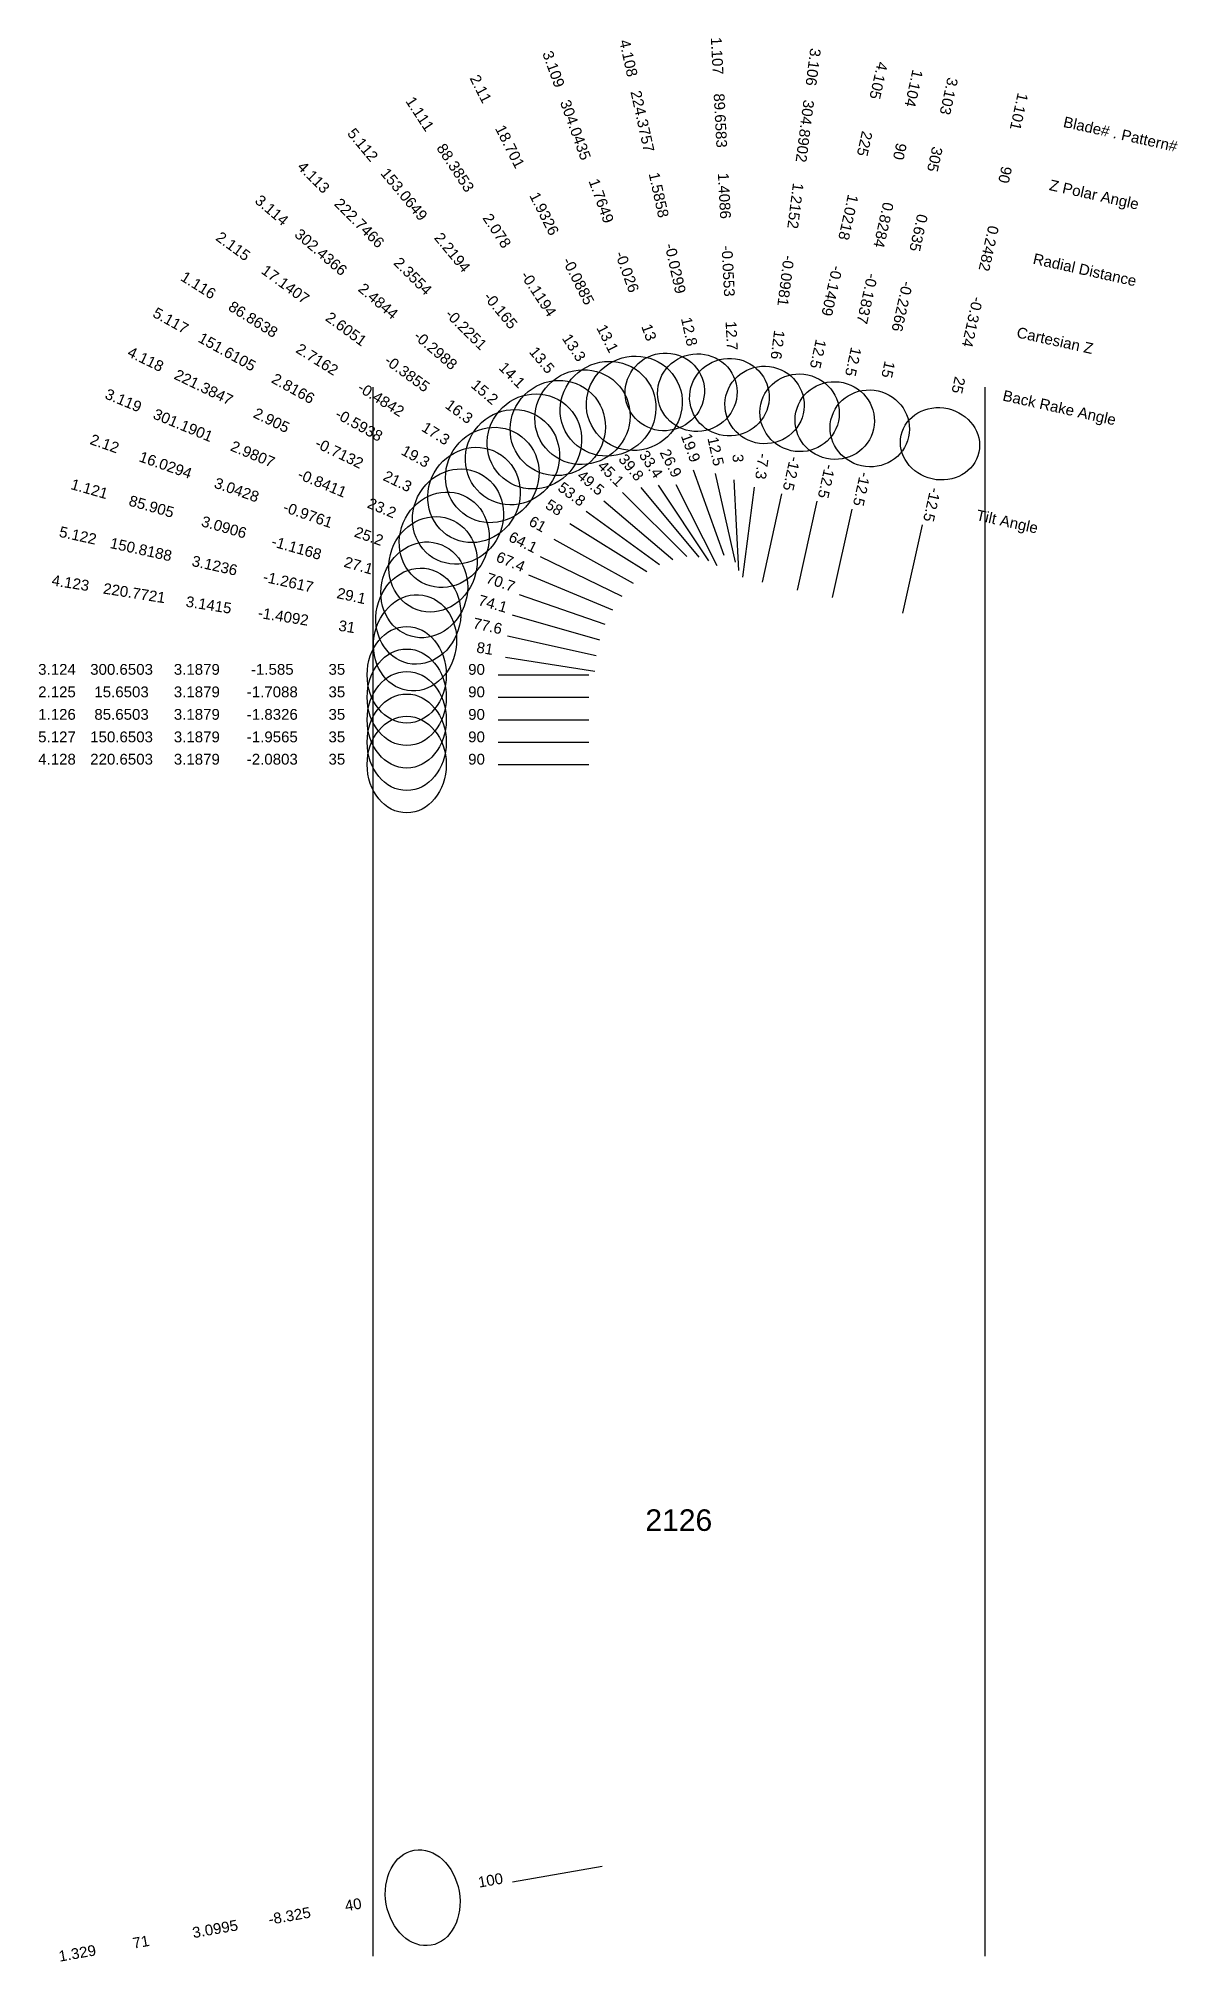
# Model space of a CAD drawing. Header units: inches. Extents: x 30.8 to 37.1, y 9.3 to 19.9.
import ezdxf
from ezdxf.enums import TextEntityAlignment as Align

# ---------------------------------------------------------------- set-up
doc = ezdxf.new("R2010")
doc.units = ezdxf.units.IN
doc.header["$MEASUREMENT"] = 0
for name, color, linetype, true_color in [('Blade_1', 30, 'Continuous', 0xff7f00), ('Blade_2', 7, 'Continuous', 0xcccc00), ('Blade_3', 7, 'Continuous', 0x00cc00), ('Blade_4', 7, 'Continuous', 0x00cccc), ('Blade_5', 7, 'Continuous', 0x0066cc)]:
    doc.layers.add(name, color=color, linetype=linetype, true_color=true_color)
doc.styles.get("Standard").update_dxf_attribs({"font": 'arial.ttf'})

msp = doc.modelspace()

# ---------------------------------------------------------------- linework, layer by layer
for p, q in [((32.625, 18), (32.625, 9.352)), ((36, 18), (36, 9.352))]:
    msp.add_line(p, q)
at = {"layer": 'Blade_1'}
for p, q in [((34.615, 17.489), (34.641, 16.989)), ((34.199, 17.46), (34.475, 17.043)), ((35.073, 17.371), (34.965, 16.882)), ((33.711, 17.249), (34.135, 16.984)), ((35.653, 17.242), (35.545, 16.754)), ((33.394, 16.745), (33.875, 16.608)), ((33.316, 16.167), (33.816, 16.167)), ((33.396, 9.762), (33.889, 9.849))]:
    msp.add_line(p, q, dxfattribs=at)
for centre, major_axis, ratio in [((33.922, 17.881), (0.222, 0.147), 0.97314), ((34.591, 17.945), (0.219, 0.011), 0.975693), ((35.172, 17.816), (0.214, -0.047), 0.976296), ((33.284, 17.516), (0.141, 0.226), 0.95453), ((35.752, 17.688), (0.214, -0.047), 0.906308), ((32.909, 16.883), (0.073, 0.256), 0.890041), ((32.812, 16.167), (0, 0.266), 0.819152), ((32.9, 9.675), (-0.046, 0.262), 0.766045)]:
    msp.add_ellipse(centre, major_axis=major_axis, ratio=ratio, dxfattribs=at)
at = {"layer": 'Blade_2'}
for p, q in [((34.295, 17.463), (34.522, 17.017)), ((33.801, 17.317), (34.205, 17.022)), ((33.432, 16.858), (33.904, 16.693)), ((33.316, 16.291), (33.816, 16.291))]:
    msp.add_line(p, q, dxfattribs=at)
for centre, major_axis, ratio in [((34.067, 17.911), (0.237, 0.12), 0.973818), ((33.395, 17.614), (0.157, 0.215), 0.959874), ((32.957, 17.024), (0.088, 0.251), 0.904987), ((32.812, 16.291), (0, 0.266), 0.819152)]:
    msp.add_ellipse(centre, major_axis=major_axis, ratio=ratio, dxfattribs=at)
at = {"layer": 'Blade_3'}
for p, q in [((34.391, 17.545), (34.561, 17.075)), ((34.727, 17.449), (34.663, 16.953)), ((33.899, 17.374), (34.279, 17.05)), ((35.266, 17.328), (35.158, 16.84)), ((33.484, 16.965), (33.946, 16.773)), ((33.316, 16.415), (33.816, 16.415))]:
    msp.add_line(p, q, dxfattribs=at)
for centre, major_axis, ratio in [((34.235, 17.974), (0.206, 0.075), 0.97452), ((34.785, 17.902), (0.217, -0.028), 0.976106), ((33.516, 17.701), (0.173, 0.202), 0.964958), ((35.365, 17.773), (0.214, -0.047), 0.965926), ((33.019, 17.159), (0.102, 0.246), 0.918935), ((32.812, 16.415), (0, 0.266), 0.819152)]:
    msp.add_ellipse(centre, major_axis=major_axis, ratio=ratio, dxfattribs=at)
at = {"layer": 'Blade_4'}
for p, q in [((34.513, 17.524), (34.622, 17.036)), ((34.001, 17.42), (34.356, 17.067)), ((34.879, 17.413), (34.771, 16.925)), ((33.548, 17.067), (33.998, 16.849)), ((33.356, 16.512), (33.85, 16.434)), ((33.316, 15.92), (33.816, 15.92))]:
    msp.add_line(p, q, dxfattribs=at)
for centre, major_axis, ratio in [((34.414, 17.97), (0.214, 0.048), 0.975168), ((33.645, 17.775), (0.188, 0.189), 0.969761), ((34.978, 17.859), (0.214, -0.047), 0.976296), ((33.095, 17.287), (0.116, 0.239), 0.93186), ((32.858, 16.591), (0.042, 0.263), 0.857244), ((32.812, 15.92), (0, 0.266), 0.819152)]:
    msp.add_ellipse(centre, major_axis=major_axis, ratio=ratio, dxfattribs=at)
at = {"layer": 'Blade_5'}
for p, q in [((34.103, 17.448), (34.422, 17.064)), ((33.624, 17.162), (34.061, 16.92)), ((33.368, 16.63), (33.856, 16.522)), ((33.316, 16.043), (33.816, 16.043))]:
    msp.add_line(p, q, dxfattribs=at)
for centre, major_axis, ratio in [((33.781, 17.835), (0.204, 0.17), 0.972422), ((33.183, 17.406), (0.129, 0.233), 0.943734), ((32.876, 16.738), (0.057, 0.26), 0.874119), ((32.812, 16.043), (0, 0.266), 0.819152)]:
    msp.add_ellipse(centre, major_axis=major_axis, ratio=ratio, dxfattribs=at)

# ---------------------------------------------------------------- texts
for s, height, p in [('Blade# . Pattern#', 0.05937, (36.434, 19.464)), ('Z Polar Angle', 0.05937, (36.357, 19.116)), ('Radial Distance', 0.05937, (36.267, 18.71)), ('Cartesian Z', 0.05937, (36.177, 18.304)), ('Back Rake Angle', 0.05937, (36.1, 17.956)), ('Tilt Angle', 0.0594, (35.954, 17.297))]:
    msp.add_text(s, height=height, rotation=347.5).set_placement(p, align=Align.MIDDLE_LEFT)
msp.add_text('2126', height=0.1187).set_placement((34.312, 11.756), align=Align.MIDDLE_CENTER)
at = {"layer": 'Blade_1'}
for s, rotation, p in [('1.107', 272.9801, (34.494, 19.824)), ('1.104', 257.5, (35.579, 19.653)), ('89.6583', 272.9801, (34.512, 19.468)), ('1.101', 257.5, (36.159, 19.525)), ('1.111', 303.4249, (32.86, 19.49)), ('88.3853', 303.4249, (33.056, 19.193)), ('90', 257.5, (35.502, 19.305)), ('90', 257.5, (36.082, 19.177)), ('1.4086', 272.9801, (34.534, 19.053)), ('0.8284', 257.5, (35.412, 18.9)), ('2.078', 303.4249, (33.285, 18.846)), ('0.2482', 257.5, (35.992, 18.771)), ('-0.0553', 272.9801, (34.555, 18.638)), ('1.116', 328.0165, (31.648, 18.537)), ('-0.1194', 303.4249, (33.514, 18.499)), ('-0.1837', 257.5, (35.322, 18.494)), ('86.8638', 328.0165, (31.95, 18.349)), ('-0.3124', 257.5, (35.902, 18.365)), ('12.7', 272.9801, (34.574, 18.282)), ('2.7162', 328.0165, (32.303, 18.128)), ('13.3', 303.4249, (33.71, 18.202)), ('12.5', 257.5, (35.245, 18.146)), ('25', 257.5, (35.825, 18.017)), ('-0.4842', 328.0165, (32.655, 17.908)), ('17.3', 328.0165, (32.957, 17.72)), ('33.4', 303.4249, (34.134, 17.559)), ('3', 272.9801, (34.609, 17.607)), ('1.121', 344.1118, (31.055, 17.411)), ('-12.5', 257.5, (35.098, 17.487)), ('85.905', 344.1118, (31.397, 17.314)), ('58', 328.0165, (33.61, 17.312)), ('-12.5', 257.5, (35.679, 17.358)), ('3.0906', 344.1118, (31.797, 17.2)), ('-1.1168', 344.1118, (32.197, 17.086)), ('27.1', 344.1118, (32.539, 16.989)), ('74.1', 344.1118, (33.279, 16.778)), ('1.126', 360, (30.884, 16.167)), ('85.6503', 360, (31.24, 16.167)), ('3.1879', 360, (31.655, 16.167)), ('-1.8326', 360, (32.071, 16.167)), ('35', 360, (32.427, 16.167)), ('90', 360, (33.197, 16.167)), ('100', 10, (33.279, 9.742)), ('40', 10, (32.522, 9.608)), ('3.0995', 10, (31.761, 9.474)), ('-8.325', 10, (32.171, 9.546)), ('71', 10, (31.352, 9.402)), ('1.329', 10, (31.001, 9.34))]:
    msp.add_text(s, height=0.0594, rotation=rotation, dxfattribs=at).set_placement(p, align=Align.CENTER)
at = {"layer": 'Blade_2'}
for s, rotation, p in [('2.11', 296.9236, (33.194, 19.631)), ('18.701', 296.9236, (33.355, 19.313)), ('1.9326', 296.9236, (33.544, 18.943)), ('2.115', 323.8164, (31.838, 18.753)), ('17.1407', 323.8164, (32.126, 18.543)), ('-0.0885', 296.9236, (33.732, 18.572)), ('2.6051', 323.8164, (32.461, 18.297)), ('13.1', 296.9236, (33.893, 18.255)), ('-0.3855', 323.8164, (32.797, 18.052)), ('16.3', 323.8164, (33.084, 17.842)), ('2.12', 340.7227, (31.137, 17.661)), ('16.0294', 340.7227, (31.473, 17.543)), ('26.9', 296.9236, (34.242, 17.568)), ('3.0428', 340.7227, (31.865, 17.406)), ('53.8', 323.8164, (33.705, 17.387)), ('-0.9761', 340.7227, (32.258, 17.269)), ('25.2', 340.7227, (32.594, 17.151)), ('70.7', 340.7227, (33.32, 16.897)), ('2.125', 360, (30.884, 16.291)), ('15.6503', 360, (31.24, 16.291)), ('3.1879', 360, (31.655, 16.291)), ('-1.7088', 360, (32.071, 16.291)), ('35', 360, (32.427, 16.291)), ('90', 360, (33.197, 16.291))]:
    msp.add_text(s, height=0.0594, rotation=rotation, dxfattribs=at).set_placement(p, align=Align.CENTER)
at = {"layer": 'Blade_3'}
for s, rotation, p in [('3.109', 289.9225, (33.594, 19.743)), ('3.106', 262.7108, (35.024, 19.768)), ('3.103', 257.5, (35.772, 19.61)), ('304.0435', 289.9225, (33.715, 19.408)), ('304.8902', 262.7108, (34.978, 19.415)), ('305', 257.5, (35.695, 19.262)), ('1.7649', 289.9225, (33.857, 19.017)), ('1.2152', 262.7108, (34.926, 19.003)), ('3.114', 319.5271, (32.049, 18.953)), ('302.4366', 319.5271, (32.32, 18.722)), ('0.635', 257.5, (35.605, 18.857)), ('-0.026', 289.9225, (33.999, 18.626)), ('-0.0981', 262.7108, (34.873, 18.59)), ('2.4844', 319.5271, (32.636, 18.452)), ('-0.2266', 257.5, (35.515, 18.451)), ('13', 289.9225, (34.12, 18.292)), ('-0.2988', 319.5271, (32.952, 18.182)), ('12.6', 262.7108, (34.828, 18.237)), ('15', 257.5, (35.438, 18.103)), ('15.2', 319.5271, (33.223, 17.951)), ('3.119', 337.3917, (31.239, 17.9)), ('301.1901', 337.3917, (31.568, 17.763)), ('2.9807', 337.3917, (31.952, 17.604)), ('19.9', 289.9225, (34.35, 17.656)), ('-7.3', 262.7108, (34.742, 17.567)), ('-0.8411', 337.3917, (32.335, 17.444)), ('49.5', 319.5271, (33.808, 17.451)), ('-12.5', 257.5, (35.292, 17.444)), ('23.2', 337.3917, (32.664, 17.307)), ('67.4', 337.3917, (33.374, 17.011)), ('3.124', 360, (30.884, 16.415)), ('300.6503', 360, (31.24, 16.415)), ('3.1879', 360, (31.655, 16.415)), ('-1.585', 360, (32.071, 16.415)), ('35', 360, (32.427, 16.415)), ('90', 360, (33.197, 16.415))]:
    msp.add_text(s, height=0.0594, rotation=rotation, dxfattribs=at).set_placement(p, align=Align.CENTER)
at = {"layer": 'Blade_4'}
for s, rotation, p in [('4.108', 282.5342, (34.006, 19.807)), ('4.105', 257.5, (35.385, 19.696)), ('224.3757', 282.5342, (34.083, 19.459)), ('225', 257.5, (35.308, 19.348)), ('4.113', 315.1265, (32.278, 19.136)), ('1.5858', 282.5342, (34.173, 19.053)), ('222.7466', 315.1265, (32.53, 18.884)), ('1.0218', 257.5, (35.218, 18.942)), ('-0.0299', 282.5342, (34.264, 18.648)), ('2.3554', 315.1265, (32.825, 18.591)), ('-0.1409', 257.5, (35.128, 18.537)), ('-0.2251', 315.1265, (33.119, 18.298)), ('12.8', 282.5342, (34.341, 18.3)), ('12.5', 257.5, (35.051, 18.189)), ('4.118', 334.1311, (31.36, 18.128)), ('14.1', 315.1265, (33.372, 18.046)), ('221.3847', 334.1311, (31.68, 17.973)), ('2.905', 334.1311, (32.054, 17.791)), ('-0.7132', 334.1311, (32.428, 17.61)), ('12.5', 282.5342, (34.487, 17.64)), ('-12.5', 257.5, (34.905, 17.529)), ('21.3', 334.1311, (32.749, 17.455)), ('45.1', 315.1265, (33.917, 17.503)), ('64.1', 334.1311, (33.441, 17.119)), ('4.123', 351.0139, (30.954, 16.892)), ('220.7721', 351.0139, (31.306, 16.836)), ('3.1415', 351.0139, (31.716, 16.771)), ('-1.4092', 351.0139, (32.127, 16.707)), ('31', 351.0139, (32.478, 16.651)), ('81', 351.0139, (33.239, 16.531)), ('4.128', 360, (30.884, 15.92)), ('220.6503', 360, (31.24, 15.92)), ('3.1879', 360, (31.655, 15.92)), ('-2.0803', 360, (32.071, 15.92)), ('35', 360, (32.427, 15.92)), ('90', 360, (33.197, 15.92))]:
    msp.add_text(s, height=0.0594, rotation=rotation, dxfattribs=at).set_placement(p, align=Align.CENTER)
at = {"layer": 'Blade_5'}
for s, rotation, p in [('5.112', 309.7624, (32.547, 19.317)), ('153.0649', 309.7624, (32.775, 19.044)), ('2.2194', 309.7624, (33.041, 18.724)), ('-0.165', 309.7624, (33.307, 18.405)), ('5.117', 330.9935, (31.497, 18.341)), ('151.6105', 330.9935, (31.808, 18.169)), ('13.5', 309.7624, (33.535, 18.131)), ('2.8166', 330.9935, (32.172, 17.967)), ('-0.5938', 330.9935, (32.535, 17.766)), ('19.3', 330.9935, (32.847, 17.593)), ('39.8', 309.7624, (34.027, 17.539)), ('61', 330.9935, (33.52, 17.22)), ('5.122', 347.5527, (30.993, 17.154)), ('150.8188', 347.5527, (31.341, 17.077)), ('3.1236', 347.5527, (31.747, 16.988)), ('-1.2617', 347.5527, (32.153, 16.898)), ('29.1', 347.5527, (32.501, 16.821)), ('77.6', 347.5527, (33.252, 16.655)), ('5.127', 360, (30.884, 16.043)), ('150.6503', 360, (31.24, 16.043)), ('3.1879', 360, (31.655, 16.043)), ('-1.9565', 360, (32.071, 16.043)), ('35', 360, (32.427, 16.043)), ('90', 360, (33.197, 16.043))]:
    msp.add_text(s, height=0.0594, rotation=rotation, dxfattribs=at).set_placement(p, align=Align.CENTER)

doc.saveas('drawing.dxf')
